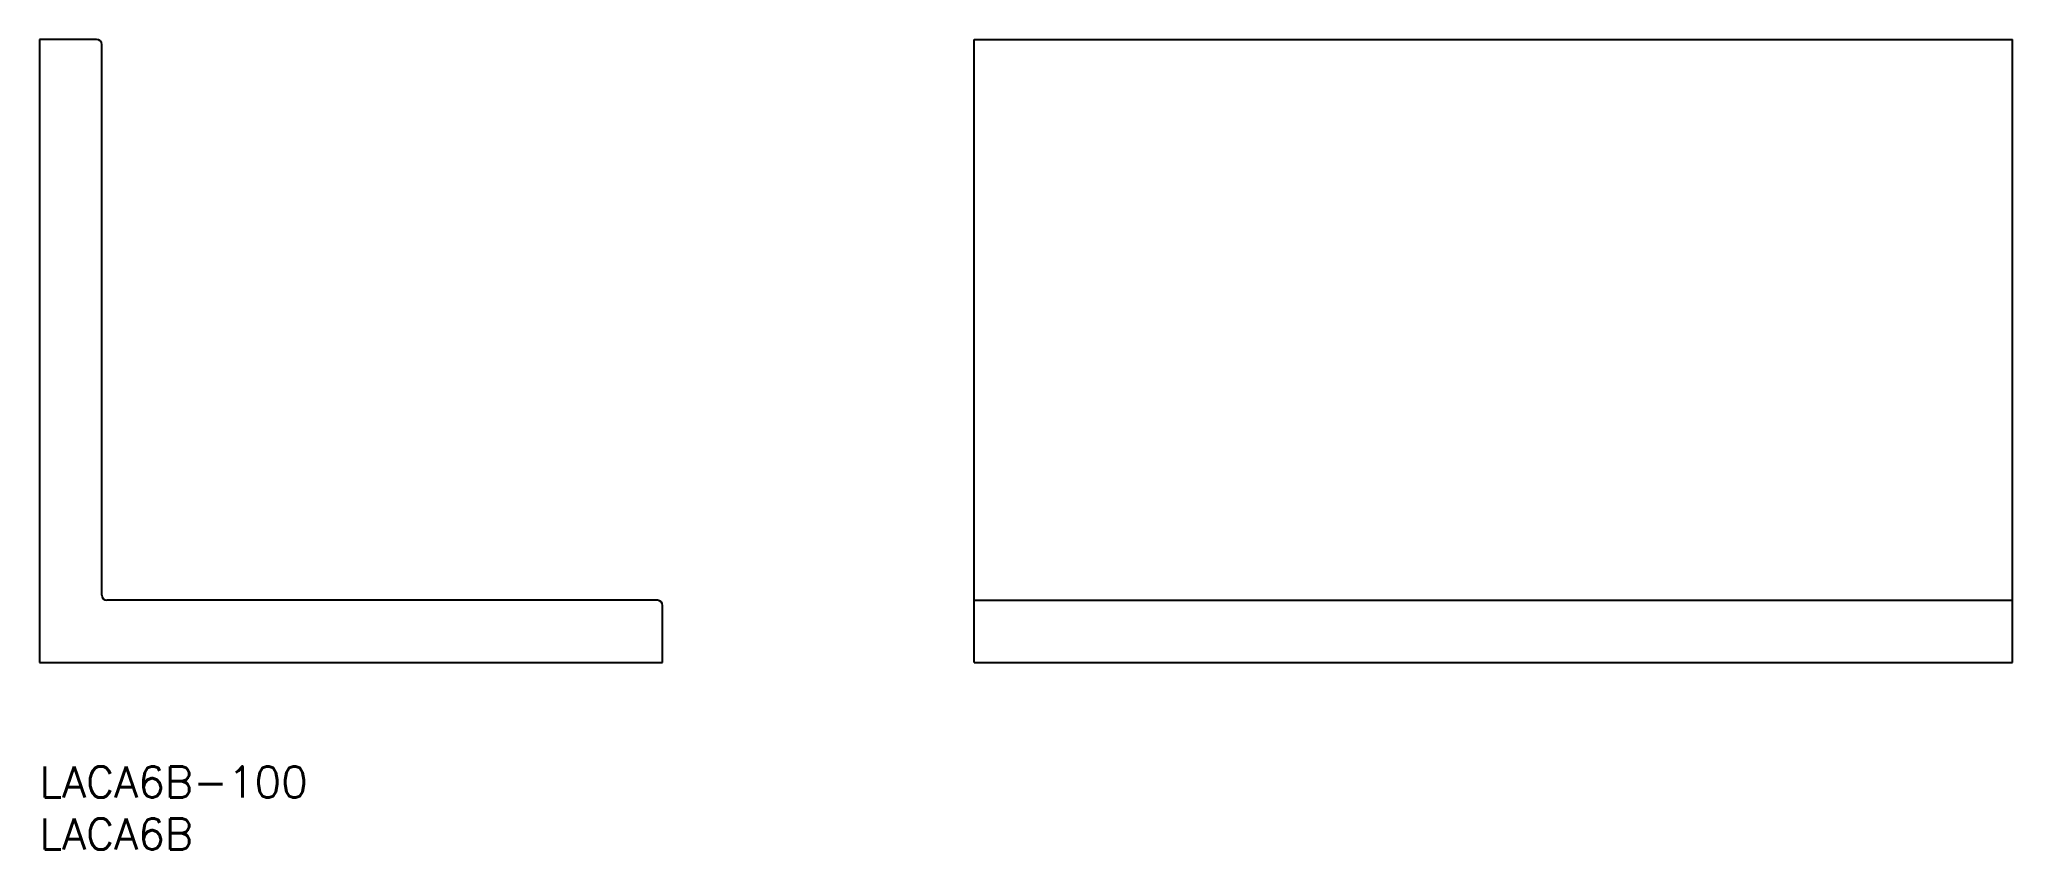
# Model space of a CAD drawing. Extents: x 0 to 190, y -8 to 70.
import ezdxf

# ---------------------------------------------------------------- set-up
doc = ezdxf.new("R2010")
doc.units = 0
doc.header["$LTSCALE"] = 0.5
doc.layers.add('MSM_CONTINUOUS', color=7, linetype='CONTINUOUS')
doc.layers.add('MSM_PART_NUMBER', color=7, linetype='CONTINUOUS')
doc.styles.get("Standard").update_dxf_attribs({"font": 'txt.shx', "height": 3, "bigfont": 'bigfont.shx'})

# ---------------------------------------------------------------- blocks, each defined once
blk = doc.blocks.new('*U1')
at = {"layer": 'MSM_PART_NUMBER'}
blk.add_text('LACA6B-100', height=3, dxfattribs=at).set_placement((0, -3))
blk = doc.blocks.new('*U2')
at = {"layer": 'MSM_PART_NUMBER'}
blk.add_text('LACA6B', height=3, dxfattribs=at).set_placement((0, -8))

msp = doc.modelspace()

# ---------------------------------------------------------------- linework, layer by layer
at = {"layer": 'MSM_CONTINUOUS'}
for p, q in [((0, 70), (0, 10)), ((5.5, 70), (0, 70)), ((6, 16.5), (6, 69.5)), ((90, 10), (90, 70)), ((90, 70), (190, 70)), ((190, 10), (190, 70)), ((59.5, 16), (6.5, 16)), ((60, 10), (60, 15.5)), ((90, 16), (190, 16)), ((0, 10), (60, 10)), ((90, 10), (190, 10))]:
    msp.add_line(p, q, dxfattribs=at)
for centre, start, end in [((5.5, 69.5), 0, 90), ((6.5, 16.5), 180, 270), ((59.5, 15.5), 0, 90)]:
    msp.add_arc(centre, 0.5, start, end, dxfattribs=at)

# ---------------------------------------------------------------- block references
for name in ['*U1', '*U2']:
    msp.add_blockref(name, (0, 0), dxfattribs=at)

doc.saveas('drawing.dxf')
